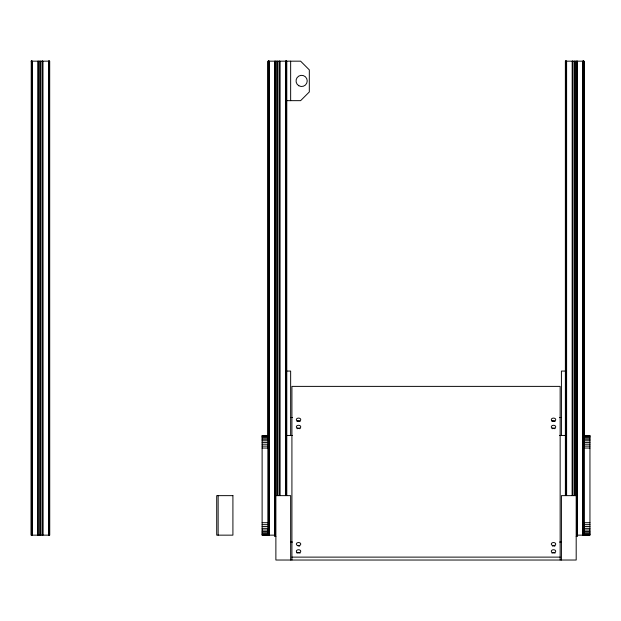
<?xml version="1.0" encoding="UTF-8"?>
<svg xmlns="http://www.w3.org/2000/svg" width="621" height="621" viewBox="0 0 621 621"><rect width="100%" height="100%" fill="white"/><g stroke="black" fill="none" stroke-linecap="round" stroke-linejoin="round"><path stroke-width="0.93" d="M31.058 61.168L49.703 61.168L49.711 535.147L31.058 535.147L31.291 61.168M286.335 100.664L300.603 100.664L309.312 91.955L309.312 69.87L300.603 61.168L268.047 61.168L268.101 435.305M286.956 371.063L290.651 371.063L290.651 435.445M565.11 371.063L561.415 371.063L561.415 435.445M290.651 417.475L292.507 417.475M559.56 417.475L561.415 417.475M286.956 435.445L292.507 435.445M559.56 435.445L565.11 435.445M262.116 435.771L268.039 435.771M584.027 435.771L589.95 435.771M262.116 436.229L268.039 436.229M584.027 436.229L589.95 436.229M262.116 436.974L268.039 436.974M584.027 436.974L589.95 436.974M262.116 437.999L268.039 437.999M584.027 437.999L589.95 437.999M262.116 439.264L268.039 439.264M584.027 439.264L589.95 439.264M262.116 440.747L268.039 440.747M584.027 440.747L589.95 440.747M262.116 442.416L268.039 442.416M584.027 442.416L589.95 442.416M262.116 444.217L268.039 444.217M584.027 444.217L589.95 444.217M262.116 446.119L268.039 446.119M584.027 446.119L589.95 446.119M262.116 448.059L268.039 448.059M584.027 448.059L589.95 448.059M274.443 495.643L290.651 495.643L290.651 560.026M577.615 495.643L561.415 495.643L561.415 560.026M262.116 522.703L268.039 522.703M584.027 522.703L589.95 522.703M262.116 524.652L268.039 524.652M584.027 524.652L589.95 524.652M262.116 526.546L268.039 526.546M584.027 526.546L589.95 526.546M262.116 528.355L268.039 528.355M584.027 528.355L589.95 528.355M262.116 530.016L268.039 530.016M584.027 530.016L589.95 530.016M262.116 531.498L268.039 531.498M584.027 531.498L589.95 531.498M262.116 532.771L268.039 532.771M584.027 532.771L589.95 532.771M262.116 533.788L268.039 533.788M584.027 533.788L589.95 533.788M262.116 534.534L268.039 534.534M584.027 534.534L589.95 534.534M262.116 534.992L268.039 534.992M584.027 534.992L589.95 534.992M576.816 61.168L576.831 535.147L589.95 535.147L589.95 435.624L584.027 435.624L584.027 535.147M274.443 536.404L275.879 536.404M576.187 536.404L577.615 536.404M290.651 542.055L292.507 542.055M559.56 542.055L561.415 542.055M291.917 557.122L560.15 557.122M583.988 435.305L584.012 61.168L565.366 61.168L565.382 495.403M583.887 61.168L583.872 435.305M583.771 61.168L583.787 535.147M583.662 61.168L583.662 535.147M583.515 61.168L583.515 535.147M583.344 61.168L583.344 535.147M583.166 61.168L583.166 535.147M582.979 61.168L582.979 535.147M582.777 61.168L582.777 535.147M577.181 61.168L577.126 535.147M577.064 61.168L577.01 535.147M576.963 61.168L576.878 535.147M576.187 495.643L576.187 560.026L275.879 560.026L275.879 495.643M575.341 61.168L575.341 495.403M574.697 61.168L574.697 495.403M574.052 61.168L574.052 495.403M572.578 495.403L572.578 61.168L572.508 495.403M572.391 61.168L572.376 495.403M572.267 61.168L572.205 495.403M566.608 61.168L566.608 495.403M566.414 61.168L566.414 495.403M566.228 61.168L566.228 495.403M566.042 61.168L566.042 495.403M565.878 61.168L565.878 495.403M565.731 61.168L565.731 495.403M565.599 61.168L565.599 495.403M565.498 61.168L565.498 495.403M560.15 560.026L560.15 386.378L291.917 386.378L291.917 560.026M290.651 61.168L290.651 100.664M286.685 61.168L286.692 495.403M286.638 61.168L286.63 495.403M286.46 61.168L286.46 495.403M286.335 61.168L286.335 495.403M286.188 61.168L286.188 495.403M286.017 61.168L286.017 495.403M285.839 61.168L285.839 495.403M285.652 61.168L285.652 495.403M285.458 61.168L285.458 495.403M279.861 61.168L279.799 495.403M279.667 61.168L279.745 495.403M279.636 495.403L279.597 61.168L279.481 495.403M278.014 61.168L278.014 495.403M277.37 61.168L277.37 495.403M276.725 61.168L276.725 495.403M275.25 61.168L275.258 535.147L262.116 535.147L262.116 435.624L268.039 435.624L268.039 535.147M275.072 61.168L275.049 535.147M274.878 61.168L274.994 535.147M269.281 61.168L269.281 535.147M269.087 61.168L269.087 535.147M268.901 61.168L268.901 535.147M268.722 61.168L268.722 535.147M268.551 61.168L268.551 535.147M268.412 61.168L268.412 435.305M268.295 61.168L268.28 535.147M268.194 61.168L268.179 435.305M218.142 495.643L218.142 535.147M49.509 61.168L49.571 535.147M49.47 535.147L49.393 61.168L49.346 535.147M49.199 61.168L49.199 535.147M49.028 61.168L49.028 535.147M48.849 61.168L48.849 535.147M48.663 61.168L48.663 535.147M48.469 61.168L48.469 535.147M42.81 61.168L42.865 535.147M42.647 61.168L42.756 535.147M42.601 61.168L42.57 535.147M42.5 61.168L42.492 535.147M41.025 61.168L41.025 535.147M40.381 61.168L40.381 535.147M39.736 61.168L39.736 535.147M38.261 61.168L38.06 535.147M37.951 61.168L37.889 535.147M32.292 61.168L32.292 535.147M32.098 61.168L32.098 535.147M31.912 61.168L31.912 535.147M31.733 61.168L31.733 535.147M31.562 61.168L31.562 535.147M31.415 61.168L31.415 535.147M552.411 428.707A2.212 1.56 0 0 1 554.623 428.707M297.979 421.348A2.212 1.56 0 0 1 299.12 421.348M552.946 421.348A2.212 1.56 0 0 1 554.087 421.348M297.443 428.707A2.212 1.56 0 0 1 299.656 428.707M551.953 553.086A2.212 1.56 0 0 1 555.081 553.086M552.411 545.642A2.212 1.56 0 0 1 555.081 545.89M296.985 428.645A2.212 1.56 0 0 1 300.114 428.645M551.953 428.645A2.212 1.56 0 0 1 555.081 428.645M551.953 421.442A2.212 1.56 0 0 1 555.081 421.442M296.985 553.086A2.212 1.56 0 0 1 300.114 553.086M297.979 545.479A2.212 1.56 0 0 1 299.656 545.642M296.985 421.442A2.212 1.56 0 0 1 300.114 421.442M552.411 546.084A2.212 1.56 0 0 1 554.623 546.084M297.979 545.929A2.212 1.56 0 0 1 299.656 546.084M232.914 495.643L216.713 495.643L216.713 535.147L232.914 535.147L232.914 495.643M298.833 85.76A5.597 5.597 0 0 0 307.224 80.916A5.597 5.597 0 0 0 298.833 76.065A5.597 5.597 0 0 0 298.833 85.76M552.411 545.44A2.212 1.56 0 0 0 555.725 544.089A2.212 1.56 0 0 0 552.411 542.731A2.212 1.56 0 0 0 552.411 545.44M552.411 552.643A2.212 1.56 0 0 0 555.725 551.285A2.212 1.56 0 0 0 552.411 549.934A2.212 1.56 0 0 0 552.411 552.643M297.443 428.195A2.212 1.56 0 0 0 300.758 426.844A2.212 1.56 0 0 0 297.443 425.486A2.212 1.56 0 0 0 297.443 428.195M552.411 428.195A2.212 1.56 0 0 0 555.725 426.844A2.212 1.56 0 0 0 552.411 425.486A2.212 1.56 0 0 0 552.411 428.195M551.953 420.751A2.212 1.56 0 0 0 555.655 420.052A2.212 1.56 0 0 0 552.946 418.135A2.212 1.56 0 0 0 551.953 420.751M296.985 552.395A2.212 1.56 0 0 0 300.688 551.689A2.212 1.56 0 0 0 297.979 549.779A2.212 1.56 0 0 0 296.985 552.395M297.443 545.44A2.212 1.56 0 0 0 300.758 544.089A2.212 1.56 0 0 0 297.443 542.731A2.212 1.56 0 0 0 297.443 545.44M297.443 420.999A2.212 1.56 0 0 0 300.758 419.641A2.212 1.56 0 0 0 297.443 418.29A2.212 1.56 0 0 0 297.443 420.999"/></g></svg>
